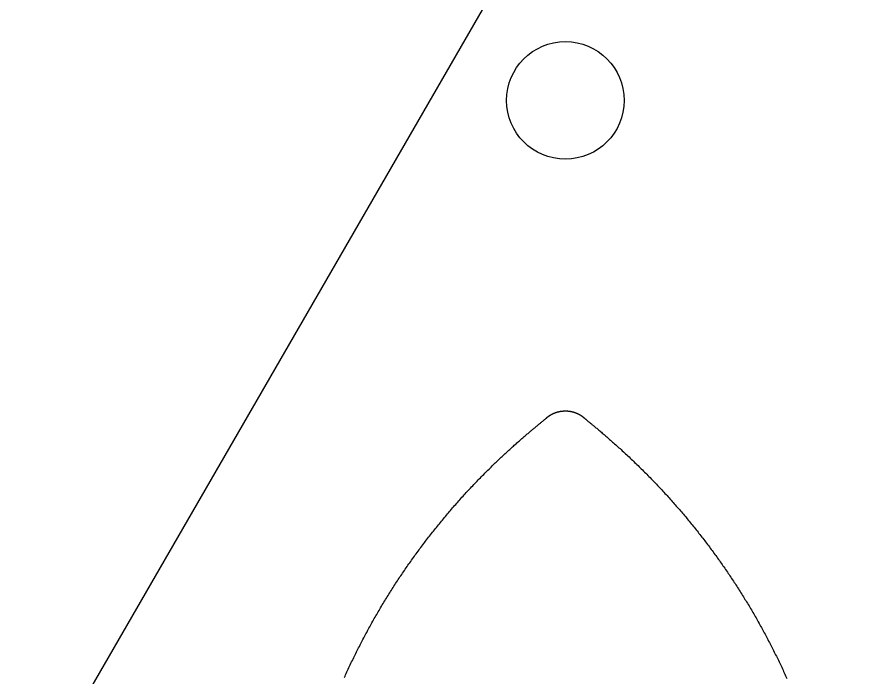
# Model space of a CAD drawing. Extents: x -3 to 136, y 0 to 121.
# Drawn here: x 36 to 57.4, y 74.88 to 91.74 of the extents above; entities that cross this region are included whole.
import ezdxf

# ---------------------------------------------------------------- set-up
doc = ezdxf.new("R2010")
doc.units = 0
doc.layers.get('0').update_dxf_attribs({"linetype": 'CONTINUOUS'})

msp = doc.modelspace()

# ---------------------------------------------------------------- linework, layer by layer
msp.add_lwpolyline([(69.2641, 119.9689, 0.5773503), (64.0679, 119.9689), (-2.5981, 4.5, 0.5773503), (0, 0), (133.332, 0, 0.5773503), (135.9301, 4.5)], format="xyb", close=True)
for points in [[(49.5068, 81.4868, 0), (49.5092, 81.4891, 0), (49.5117, 81.4914, 0), (49.5142, 81.4937, 0), (49.5167, 81.496, 0), (49.5193, 81.4982, 0), (49.5218, 81.5005, 0), (49.5243, 81.5027, 0), (49.5269, 81.5049, 0), (49.5295, 81.5071, 0), (49.532, 81.5093, 0), (49.5346, 81.5115, 0), (49.5372, 81.5136, 0), (49.5398, 81.5158, 0), (49.5425, 81.5179, 0), (49.5451, 81.52, 0), (49.5477, 81.5221, 0), (49.5504, 81.5242, 0), (49.5531, 81.5263, 0), (49.5557, 81.5283, 0), (49.5584, 81.5304, 0), (49.5611, 81.5324, 0), (49.5638, 81.5345, 0), (49.5665, 81.5365, 0), (49.5693, 81.5385, 0), (49.572, 81.5404, 0), (49.5748, 81.5424, 0), (49.5775, 81.5444, 0), (49.5803, 81.5463, 0), (49.5831, 81.5482, 0), (49.5858, 81.5502, 0), (49.5886, 81.5521, 0), (49.5914, 81.5539, 0), (49.5943, 81.5558, 0), (49.5971, 81.5577, 0), (49.5999, 81.5595, 0), (49.6028, 81.5614, 0), (49.6056, 81.5632, 0), (49.6085, 81.565, 0), (49.6113, 81.5668, 0), (49.6142, 81.5685, 0), (49.6171, 81.5703, 0), (49.62, 81.5721, 0), (49.6229, 81.5738, 0), (49.6258, 81.5755, 0), (49.6287, 81.5772, 0), (49.6317, 81.5789, 0), (49.6346, 81.5806, 0), (49.6376, 81.5823, 0), (49.6405, 81.5839, 0), (49.6435, 81.5855, 0), (49.6464, 81.5872, 0), (49.6494, 81.5888, 0), (49.6524, 81.5904, 0), (49.6554, 81.5919, 0), (49.6584, 81.5935, 0), (49.6614, 81.5951, 0), (49.6644, 81.5966, 0), (49.6675, 81.5981, 0), (49.6705, 81.5996, 0), (49.6735, 81.6011, 0), (49.6766, 81.6026, 0), (49.6796, 81.6041, 0), (49.6827, 81.6055, 0), (49.6858, 81.6069, 0), (49.6889, 81.6084, 0), (49.6919, 81.6098, 0), (49.695, 81.6112, 0), (49.6981, 81.6126, 0), (49.7012, 81.6139, 0), (49.7043, 81.6153, 0), (49.7075, 81.6166, 0), (49.7106, 81.6179, 0), (49.7137, 81.6192, 0), (49.7168, 81.6205, 0), (49.72, 81.6218, 0), (49.7231, 81.6231, 0), (49.7263, 81.6243, 0), (49.7295, 81.6255, 0), (49.7326, 81.6268, 0), (49.7358, 81.628, 0), (49.739, 81.6291, 0), (49.7421, 81.6303, 0), (49.7453, 81.6315, 0), (49.7485, 81.6326, 0), (49.7517, 81.6338, 0), (49.7549, 81.6349, 0), (49.7581, 81.636, 0), (49.7613, 81.6371, 0), (49.7646, 81.6381, 0), (49.7678, 81.6392, 0), (49.771, 81.6402, 0), (49.7742, 81.6412, 0), (49.7775, 81.6422, 0), (49.7807, 81.6432, 0), (49.784, 81.6442, 0), (49.7872, 81.6452, 0), (49.7905, 81.6461, 0), (49.7937, 81.6471, 0), (49.797, 81.648, 0), (49.8002, 81.6489, 0), (49.8035, 81.6498, 0), (49.8068, 81.6507, 0), (49.8101, 81.6515, 0), (49.8133, 81.6524, 0), (49.8166, 81.6532, 0), (49.8199, 81.654, 0), (49.8232, 81.6548, 0), (49.8265, 81.6556, 0), (49.8298, 81.6564, 0), (49.8331, 81.6571, 0), (49.8364, 81.6579, 0), (49.8397, 81.6586, 0), (49.843, 81.6593, 0), (49.8463, 81.66, 0), (49.8497, 81.6607, 0), (49.853, 81.6613, 0), (49.8563, 81.662, 0), (49.8596, 81.6626, 0), (49.863, 81.6633, 0), (49.8663, 81.6639, 0), (49.8696, 81.6644, 0), (49.873, 81.665, 0), (49.8763, 81.6656, 0), (49.8797, 81.6661, 0), (49.883, 81.6667, 0), (49.8864, 81.6672, 0), (49.8897, 81.6677, 0), (49.8931, 81.6682, 0), (49.8964, 81.6686, 0), (49.8998, 81.6691, 0), (49.9031, 81.6695, 0), (49.9065, 81.6699, 0), (49.9099, 81.6704, 0), (49.9132, 81.6708, 0), (49.9166, 81.6711, 0), (49.92, 81.6715, 0), (49.9233, 81.6718, 0), (49.9267, 81.6722, 0), (49.9301, 81.6725, 0), (49.9335, 81.6728, 0), (49.9369, 81.6731, 0), (49.9402, 81.6734, 0), (49.9436, 81.6736, 0), (49.947, 81.6739, 0), (49.9504, 81.6741, 0), (49.9538, 81.6743, 0), (49.9572, 81.6745, 0), (49.9605, 81.6747, 0), (49.9639, 81.6749, 0), (49.9673, 81.675, 0), (49.9707, 81.6751, 0), (49.9741, 81.6753, 0), (49.9775, 81.6754, 0), (49.9809, 81.6755, 0), (49.9843, 81.6755, 0), (49.9877, 81.6756, 0), (49.9911, 81.6756, 0), (49.9945, 81.6757, 0), (49.9979, 81.6757, 0), (50.0013, 81.6757, 0), (50.0047, 81.6757, 0), (50.0081, 81.6756, 0), (50.0114, 81.6756, 0), (50.0148, 81.6755, 0), (50.0182, 81.6755, 0), (50.0216, 81.6754, 0), (50.025, 81.6753, 0), (50.0284, 81.6751, 0), (50.0318, 81.675, 0), (50.0352, 81.6748, 0), (50.0386, 81.6747, 0), (50.042, 81.6745, 0), (50.0453, 81.6743, 0), (50.0487, 81.6741, 0), (50.0521, 81.6739, 0), (50.0555, 81.6736, 0), (50.0589, 81.6734, 0), (50.0623, 81.6731, 0), (50.0656, 81.6728, 0), (50.069, 81.6725, 0), (50.0724, 81.6722, 0), (50.0758, 81.6718, 0), (50.0791, 81.6715, 0), (50.0825, 81.6711, 0), (50.0859, 81.6707, 0), (50.0892, 81.6703, 0), (50.0926, 81.6699, 0), (50.096, 81.6695, 0), (50.0993, 81.6691, 0), (50.1027, 81.6686, 0), (50.106, 81.6681, 0), (50.1094, 81.6677, 0), (50.1127, 81.6672, 0), (50.1161, 81.6666, 0), (50.1194, 81.6661, 0), (50.1228, 81.6656, 0), (50.1261, 81.665, 0), (50.1294, 81.6644, 0), (50.1328, 81.6638, 0), (50.1361, 81.6632, 0), (50.1394, 81.6626, 0), (50.1428, 81.662, 0), (50.1461, 81.6613, 0), (50.1494, 81.6607, 0), (50.1527, 81.66, 0), (50.156, 81.6593, 0), (50.1594, 81.6586, 0), (50.1627, 81.6579, 0), (50.166, 81.6571, 0), (50.1693, 81.6564, 0), (50.1726, 81.6556, 0), (50.1759, 81.6548, 0), (50.1792, 81.654, 0), (50.1824, 81.6532, 0), (50.1857, 81.6524, 0), (50.189, 81.6515, 0), (50.1923, 81.6506, 0), (50.1956, 81.6498, 0), (50.1988, 81.6489, 0), (50.2021, 81.648, 0), (50.2053, 81.6471, 0), (50.2086, 81.6461, 0), (50.2119, 81.6452, 0), (50.2151, 81.6442, 0), (50.2183, 81.6432, 0), (50.2216, 81.6422, 0), (50.2248, 81.6412, 0), (50.228, 81.6402, 0), (50.2313, 81.6392, 0), (50.2345, 81.6381, 0), (50.2377, 81.637, 0), (50.2409, 81.6359, 0), (50.2441, 81.6348, 0), (50.2473, 81.6337, 0), (50.2505, 81.6326, 0), (50.2537, 81.6315, 0), (50.2569, 81.6303, 0), (50.2601, 81.6291, 0), (50.2633, 81.6279, 0), (50.2664, 81.6267, 0), (50.2696, 81.6255, 0), (50.2728, 81.6243, 0), (50.2759, 81.623, 0), (50.2791, 81.6218, 0), (50.2822, 81.6205, 0), (50.2853, 81.6192, 0), (50.2885, 81.6179, 0), (50.2916, 81.6166, 0), (50.2947, 81.6152, 0), (50.2978, 81.6139, 0), (50.3009, 81.6125, 0), (50.304, 81.6112, 0), (50.3071, 81.6098, 0), (50.3102, 81.6084, 0), (50.3133, 81.6069, 0), (50.3163, 81.6055, 0), (50.3194, 81.604, 0), (50.3225, 81.6026, 0), (50.3255, 81.6011, 0), (50.3285, 81.5996, 0), (50.3316, 81.5981, 0), (50.3346, 81.5966, 0), (50.3376, 81.595, 0), (50.3406, 81.5935, 0), (50.3436, 81.5919, 0), (50.3466, 81.5903, 0), (50.3496, 81.5888, 0), (50.3526, 81.5871, 0), (50.3556, 81.5855, 0), (50.3585, 81.5839, 0), (50.3615, 81.5822, 0), (50.3644, 81.5806, 0), (50.3674, 81.5789, 0), (50.3703, 81.5772, 0), (50.3732, 81.5755, 0), (50.3761, 81.5738, 0), (50.379, 81.572, 0), (50.3819, 81.5703, 0), (50.3848, 81.5685, 0), (50.3877, 81.5668, 0), (50.3906, 81.565, 0), (50.3934, 81.5632, 0), (50.3963, 81.5613, 0), (50.3991, 81.5595, 0), (50.4019, 81.5577, 0), (50.4048, 81.5558, 0), (50.4076, 81.5539, 0), (50.4104, 81.552, 0), (50.4132, 81.5501, 0), (50.416, 81.5482, 0), (50.4187, 81.5463, 0), (50.4215, 81.5444, 0), (50.4243, 81.5424, 0), (50.427, 81.5404, 0), (50.4297, 81.5385, 0), (50.4325, 81.5365, 0), (50.4352, 81.5345, 0), (50.4379, 81.5324, 0), (50.4406, 81.5304, 0), (50.4433, 81.5283, 0), (50.446, 81.5263, 0), (50.4486, 81.5242, 0), (50.4513, 81.5221, 0), (50.4539, 81.52, 0), (50.4565, 81.5179, 0), (50.4592, 81.5158, 0), (50.4618, 81.5136, 0), (50.4644, 81.5114, 0), (50.467, 81.5093, 0), (50.4695, 81.5071, 0), (50.4721, 81.5049, 0), (50.4747, 81.5027, 0), (50.4772, 81.5005, 0), (50.4797, 81.4982, 0), (50.4823, 81.496, 0), (50.4848, 81.4937, 0), (50.4873, 81.4914, 0), (50.4898, 81.4891, 0), (50.4922, 81.4868, 0)], [(44.3596, 74.8672, 0), (44.3761, 74.904, 0), (44.3927, 74.9407, 0), (44.4094, 74.9774, 0), (44.4262, 75.014, 0), (44.443, 75.0506, 0), (44.46, 75.0871, 0), (44.477, 75.1236, 0), (44.4941, 75.1601, 0), (44.5113, 75.1965, 0), (44.5285, 75.2329, 0), (44.5459, 75.2693, 0), (44.5633, 75.3056, 0), (44.5808, 75.3418, 0), (44.5984, 75.3781, 0), (44.6161, 75.4142, 0), (44.6338, 75.4504, 0), (44.6517, 75.4865, 0), (44.6696, 75.5225, 0), (44.6876, 75.5585, 0), (44.7057, 75.5945, 0), (44.7239, 75.6304, 0), (44.7421, 75.6663, 0), (44.7604, 75.7022, 0), (44.7788, 75.738, 0), (44.7973, 75.7737, 0), (44.8159, 75.8094, 0), (44.8346, 75.8451, 0), (44.8533, 75.8807, 0), (44.8721, 75.9163, 0), (44.891, 75.9519, 0), (44.91, 75.9874, 0), (44.9291, 76.0228, 0), (44.9482, 76.0582, 0), (44.9674, 76.0936, 0), (44.9867, 76.1289, 0), (45.0061, 76.1642, 0), (45.0256, 76.1994, 0), (45.0451, 76.2346, 0), (45.0647, 76.2697, 0), (45.0844, 76.3048, 0), (45.1042, 76.3399, 0), (45.1241, 76.3749, 0), (45.144, 76.4098, 0), (45.164, 76.4447, 0), (45.1841, 76.4796, 0), (45.2043, 76.5144, 0), (45.2246, 76.5492, 0), (45.2449, 76.5839, 0), (45.2653, 76.6186, 0), (45.2858, 76.6532, 0), (45.3064, 76.6878, 0), (45.327, 76.7224, 0), (45.3478, 76.7569, 0), (45.3686, 76.7913, 0), (45.3895, 76.8257, 0), (45.4104, 76.86, 0), (45.4315, 76.8943, 0), (45.4526, 76.9286, 0), (45.4738, 76.9628, 0), (45.4951, 76.997, 0), (45.5165, 77.0311, 0), (45.5379, 77.0651, 0), (45.5594, 77.0991, 0), (45.581, 77.1331, 0), (45.6027, 77.167, 0), (45.6244, 77.2009, 0), (45.6463, 77.2347, 0), (45.6682, 77.2685, 0), (45.6901, 77.3022, 0), (45.7122, 77.3358, 0), (45.7343, 77.3695, 0), (45.7566, 77.403, 0), (45.7788, 77.4365, 0), (45.8012, 77.47, 0), (45.8237, 77.5034, 0), (45.8462, 77.5368, 0), (45.8688, 77.5701, 0), (45.8914, 77.6034, 0), (45.9142, 77.6366, 0), (45.937, 77.6697, 0), (45.9599, 77.7028, 0), (45.9829, 77.7359, 0), (46.006, 77.7689, 0), (46.0291, 77.8019, 0), (46.0523, 77.8348, 0), (46.0756, 77.8676, 0), (46.0989, 77.9004, 0), (46.1224, 77.9331, 0), (46.1459, 77.9658, 0), (46.1695, 77.9985, 0), (46.1931, 78.0311, 0), (46.2169, 78.0636, 0), (46.2407, 78.0961, 0), (46.2646, 78.1285, 0), (46.2885, 78.1609, 0), (46.3126, 78.1932, 0), (46.3367, 78.2255, 0), (46.3609, 78.2577, 0), (46.3851, 78.2898, 0), (46.4095, 78.3219, 0), (46.4339, 78.354, 0), (46.4584, 78.386, 0), (46.4829, 78.4179, 0), (46.5076, 78.4498, 0), (46.5323, 78.4816, 0), (46.557, 78.5134, 0), (46.5819, 78.5451, 0), (46.6068, 78.5768, 0), (46.6318, 78.6084, 0), (46.6569, 78.64, 0), (46.6821, 78.6715, 0), (46.7073, 78.7029, 0), (46.7326, 78.7343, 0), (46.758, 78.7656, 0), (46.7834, 78.7969, 0), (46.8089, 78.8281, 0), (46.8345, 78.8593, 0), (46.8602, 78.8904, 0), (46.8859, 78.9214, 0), (46.9117, 78.9524, 0), (46.9376, 78.9833, 0), (46.9636, 79.0142, 0), (46.9896, 79.045, 0), (47.0157, 79.0758, 0), (47.0419, 79.1065, 0), (47.0681, 79.1371, 0), (47.0944, 79.1677, 0), (47.1208, 79.1982, 0), (47.1473, 79.2287, 0), (47.1738, 79.2591, 0), (47.2004, 79.2894, 0), (47.2271, 79.3197, 0), (47.2538, 79.3499, 0), (47.2807, 79.3801, 0), (47.3075, 79.4102, 0), (47.3345, 79.4403, 0), (47.3615, 79.4703, 0), (47.3886, 79.5002, 0), (47.4158, 79.5301, 0), (47.4431, 79.5599, 0), (47.4704, 79.5896, 0), (47.4978, 79.6193, 0), (47.5252, 79.6489, 0), (47.5528, 79.6785, 0), (47.5804, 79.708, 0), (47.608, 79.7375, 0), (47.6358, 79.7668, 0), (47.6636, 79.7962, 0), (47.6915, 79.8254, 0), (47.7194, 79.8546, 0), (47.7475, 79.8838, 0), (47.7755, 79.9128, 0), (47.8037, 79.9418, 0), (47.8317, 79.9705, 0), (47.8596, 79.999, 0), (47.8873, 80.0272, 0), (47.915, 80.0552, 0), (47.9425, 80.0829, 0), (47.9699, 80.1104, 0), (47.9972, 80.1376, 0), (48.0243, 80.1646, 0), (48.0513, 80.1913, 0), (48.0782, 80.2178, 0), (48.1049, 80.2441, 0), (48.1315, 80.27, 0), (48.158, 80.2958, 0), (48.1842, 80.3212, 0), (48.2104, 80.3465, 0), (48.2364, 80.3714, 0), (48.2622, 80.3962, 0), (48.2879, 80.4206, 0), (48.3134, 80.4448, 0), (48.3387, 80.4688, 0), (48.3639, 80.4925, 0), (48.3889, 80.516, 0), (48.4137, 80.5392, 0), (48.4384, 80.5622, 0), (48.4628, 80.5849, 0), (48.4871, 80.6074, 0), (48.5112, 80.6296, 0), (48.5352, 80.6515, 0), (48.5589, 80.6732, 0), (48.5824, 80.6947, 0), (48.6058, 80.7159, 0), (48.6289, 80.7368, 0), (48.6519, 80.7575, 0), (48.6746, 80.778, 0), (48.6972, 80.7982, 0), (48.7195, 80.8181, 0), (48.7417, 80.8378, 0), (48.7636, 80.8572, 0), (48.7853, 80.8764, 0), (48.8068, 80.8953, 0), (48.828, 80.914, 0), (48.8491, 80.9324, 0), (48.8699, 80.9506, 0), (48.8905, 80.9685, 0), (48.9108, 80.9862, 0), (48.9309, 81.0036, 0), (48.9508, 81.0207, 0), (48.9704, 81.0376, 0), (48.9898, 81.0543, 0), (49.009, 81.0706, 0), (49.0279, 81.0868, 0), (49.0466, 81.1027, 0), (49.065, 81.1183, 0), (49.0831, 81.1337, 0), (49.101, 81.1488, 0), (49.1186, 81.1636, 0), (49.136, 81.1783, 0), (49.1531, 81.1926, 0), (49.1699, 81.2067, 0), (49.1865, 81.2206, 0), (49.2027, 81.2341, 0), (49.2187, 81.2475, 0), (49.2345, 81.2606, 0), (49.2499, 81.2734, 0), (49.2651, 81.2859, 0), (49.2799, 81.2983, 0), (49.2945, 81.3103, 0), (49.3088, 81.3221, 0), (49.3228, 81.3337, 0), (49.3365, 81.345, 0), (49.3499, 81.356, 0), (49.363, 81.3668, 0), (49.3757, 81.3772, 0), (49.388, 81.3873, 0), (49.3998, 81.3971, 0), (49.4112, 81.4065, 0), (49.4221, 81.4155, 0), (49.4325, 81.4241, 0), (49.4424, 81.4322, 0), (49.4517, 81.44, 0), (49.4605, 81.4472, 0), (49.4686, 81.454, 0), (49.4761, 81.4603, 0), (49.483, 81.4661, 0), (49.4892, 81.4713, 0), (49.4947, 81.4761, 0), (49.4995, 81.4802, 0), (49.5035, 81.4838, 0), (49.5068, 81.4868, 0)], [(50.4922, 81.4868, 0), (50.4955, 81.4839, 0), (50.4994, 81.4804, 0), (50.504, 81.4764, 0), (50.5092, 81.4719, 0), (50.5152, 81.4668, 0), (50.5218, 81.4612, 0), (50.5291, 81.4552, 0), (50.537, 81.4486, 0), (50.5456, 81.4415, 0), (50.5547, 81.4339, 0), (50.5645, 81.4258, 0), (50.5749, 81.4172, 0), (50.586, 81.4082, 0), (50.5976, 81.3986, 0), (50.6098, 81.3886, 0), (50.6225, 81.378, 0), (50.6359, 81.3671, 0), (50.6498, 81.3556, 0), (50.6642, 81.3437, 0), (50.6792, 81.3313, 0), (50.6947, 81.3184, 0), (50.7108, 81.3051, 0), (50.7274, 81.2913, 0), (50.7445, 81.2771, 0), (50.762, 81.2625, 0), (50.7801, 81.2474, 0), (50.7987, 81.2319, 0), (50.8177, 81.2159, 0), (50.8372, 81.1995, 0), (50.8571, 81.1827, 0), (50.8775, 81.1654, 0), (50.8984, 81.1478, 0), (50.9196, 81.1297, 0), (50.9413, 81.1112, 0), (50.9634, 81.0923, 0), (50.986, 81.073, 0), (51.0089, 81.0533, 0), (51.0322, 81.0332, 0), (51.0559, 81.0127, 0), (51.0799, 80.9918, 0), (51.1043, 80.9706, 0), (51.1291, 80.9489, 0), (51.1542, 80.9269, 0), (51.1797, 80.9045, 0), (51.2055, 80.8817, 0), (51.2316, 80.8586, 0), (51.258, 80.8351, 0), (51.2847, 80.8112, 0), (51.3117, 80.787, 0), (51.339, 80.7625, 0), (51.3666, 80.7375, 0), (51.3944, 80.7123, 0), (51.4225, 80.6867, 0), (51.4509, 80.6608, 0), (51.4795, 80.6345, 0), (51.5083, 80.6079, 0), (51.5374, 80.581, 0), (51.5665, 80.5539, 0), (51.5955, 80.5268, 0), (51.6245, 80.4996, 0), (51.6534, 80.4723, 0), (51.6822, 80.445, 0), (51.711, 80.4177, 0), (51.7397, 80.3903, 0), (51.7683, 80.3628, 0), (51.7969, 80.3353, 0), (51.8254, 80.3077, 0), (51.8538, 80.2801, 0), (51.8821, 80.2524, 0), (51.9104, 80.2246, 0), (51.9386, 80.1968, 0), (51.9668, 80.169, 0), (51.9948, 80.1411, 0), (52.0228, 80.1131, 0), (52.0508, 80.0851, 0), (52.0786, 80.057, 0), (52.1064, 80.0289, 0), (52.1342, 80.0007, 0), (52.1618, 79.9724, 0), (52.1894, 79.9441, 0), (52.2169, 79.9158, 0), (52.2444, 79.8874, 0), (52.2718, 79.8589, 0), (52.2991, 79.8304, 0), (52.3263, 79.8018, 0), (52.3535, 79.7732, 0), (52.3806, 79.7445, 0), (52.4077, 79.7157, 0), (52.4347, 79.6869, 0), (52.4616, 79.6581, 0), (52.4884, 79.6291, 0), (52.5152, 79.6002, 0), (52.5419, 79.5711, 0), (52.5685, 79.5421, 0), (52.5951, 79.5129, 0), (52.6216, 79.4837, 0), (52.6481, 79.4545, 0), (52.6744, 79.4251, 0), (52.7007, 79.3958, 0), (52.727, 79.3663, 0), (52.7531, 79.3369, 0), (52.7792, 79.3073, 0), (52.8053, 79.2777, 0), (52.8312, 79.2481, 0), (52.8571, 79.2183, 0), (52.883, 79.1886, 0), (52.9087, 79.1587, 0), (52.9344, 79.1289, 0), (52.9601, 79.0989, 0), (52.9856, 79.0689, 0), (53.0111, 79.0389, 0), (53.0365, 79.0087, 0), (53.0619, 78.9786, 0), (53.0872, 78.9483, 0), (53.1124, 78.918, 0), (53.1376, 78.8877, 0), (53.1627, 78.8573, 0), (53.1877, 78.8268, 0), (53.2127, 78.7963, 0), (53.2376, 78.7657, 0), (53.2624, 78.7351, 0), (53.2872, 78.7044, 0), (53.3119, 78.6737, 0), (53.3365, 78.6429, 0), (53.3611, 78.612, 0), (53.3856, 78.5811, 0), (53.41, 78.5501, 0), (53.4344, 78.519, 0), (53.4587, 78.4879, 0), (53.483, 78.4568, 0), (53.5071, 78.4256, 0), (53.5312, 78.3943, 0), (53.5553, 78.3629, 0), (53.5793, 78.3316, 0), (53.6032, 78.3001, 0), (53.627, 78.2686, 0), (53.6508, 78.237, 0), (53.6745, 78.2054, 0), (53.6982, 78.1737, 0), (53.7217, 78.142, 0), (53.7452, 78.1102, 0), (53.7687, 78.0784, 0), (53.792, 78.0465, 0), (53.8153, 78.0145, 0), (53.8385, 77.9826, 0), (53.8617, 77.9505, 0), (53.8847, 77.9184, 0), (53.9077, 77.8863, 0), (53.9306, 77.8541, 0), (53.9535, 77.8219, 0), (53.9763, 77.7896, 0), (53.999, 77.7573, 0), (54.0216, 77.7249, 0), (54.0442, 77.6924, 0), (54.0667, 77.66, 0), (54.0891, 77.6274, 0), (54.1114, 77.5948, 0), (54.1337, 77.5622, 0), (54.1559, 77.5295, 0), (54.178, 77.4968, 0), (54.2, 77.4641, 0), (54.222, 77.4312, 0), (54.2439, 77.3984, 0), (54.2657, 77.3655, 0), (54.2875, 77.3325, 0), (54.3091, 77.2995, 0), (54.3307, 77.2664, 0), (54.3523, 77.2333, 0), (54.3737, 77.2002, 0), (54.3951, 77.167, 0), (54.4164, 77.1337, 0), (54.4376, 77.1004, 0), (54.4588, 77.0671, 0), (54.4798, 77.0337, 0), (54.5008, 77.0003, 0), (54.5218, 76.9668, 0), (54.5426, 76.9333, 0), (54.5634, 76.8998, 0), (54.5841, 76.8662, 0), (54.6047, 76.8325, 0), (54.6253, 76.7988, 0), (54.6457, 76.7651, 0), (54.6661, 76.7313, 0), (54.6865, 76.6974, 0), (54.7067, 76.6636, 0), (54.7269, 76.6296, 0), (54.747, 76.5957, 0), (54.767, 76.5617, 0), (54.7869, 76.5276, 0), (54.8068, 76.4935, 0), (54.8266, 76.4594, 0), (54.8463, 76.4252, 0), (54.8659, 76.391, 0), (54.8855, 76.3567, 0), (54.905, 76.3224, 0), (54.9244, 76.2881, 0), (54.9437, 76.2537, 0), (54.963, 76.2192, 0), (54.9822, 76.1847, 0), (55.0013, 76.1502, 0), (55.0203, 76.1157, 0), (55.0392, 76.081, 0), (55.0581, 76.0464, 0), (55.0769, 76.0117, 0), (55.0956, 75.977, 0), (55.1142, 75.9422, 0), (55.1328, 75.9074, 0), (55.1513, 75.8725, 0), (55.1697, 75.8377, 0), (55.188, 75.8027, 0), (55.2062, 75.7677, 0), (55.2244, 75.7327, 0), (55.2425, 75.6977, 0), (55.2605, 75.6626, 0), (55.2784, 75.6274, 0), (55.2963, 75.5923, 0), (55.314, 75.5571, 0), (55.3317, 75.5218, 0), (55.3494, 75.4865, 0), (55.3669, 75.4512, 0), (55.3843, 75.4158, 0), (55.4017, 75.3804, 0), (55.419, 75.345, 0), (55.4362, 75.3095, 0), (55.4534, 75.274, 0), (55.4704, 75.2384, 0), (55.4874, 75.2028, 0), (55.5043, 75.1672, 0), (55.5211, 75.1315, 0), (55.5379, 75.0958, 0), (55.5546, 75.06, 0), (55.5711, 75.0242, 0), (55.5876, 74.9884, 0), (55.6041, 74.9526, 0), (55.6204, 74.9167, 0), (55.6367, 74.8807, 0), (55.6528, 74.8448, 0)]]:
    msp.add_polyline3d(points)
msp.add_circle((49.9995, 89.6017), 1.5)

doc.saveas('drawing.dxf')
